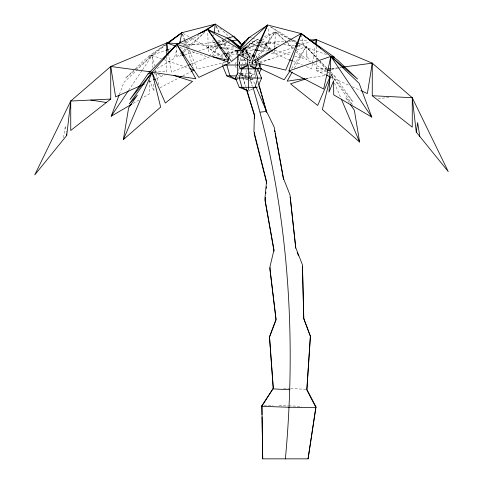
<?xml version="1.0" encoding="UTF-8"?>
<svg xmlns="http://www.w3.org/2000/svg" width="483" height="483" viewBox="0 0 483 483"><rect width="100%" height="100%" fill="white"/><g stroke="black" fill="none" stroke-linecap="round" stroke-linejoin="round"><path stroke-width="0.36" stroke-dasharray="2.42 1.81" d="M149.398 80.661L149.265 93.998L142.171 98.14M274.887 47.455L275.286 31.95L290.06 38.996M176.742 45.704L176.096 57.338L180.612 53.365M183.763 45.281L212.731 42.576L213.148 39.63M213.673 35.941L213.878 34.468M63.551 137.589L65.362 125.924L66.316 132.499M312.398 63.653L311.577 68.749L306.029 66.503M312.519 62.929L315.218 46.193M229.117 57.048L229.962 54.15L237.648 49.652L248.51 54.15L250.194 58.226M238.874 64.209L240.878 57.362M241.542 65.851L240.715 68.677L238.608 68.677M241.748 65.145L243.197 60.206L244.99 59.149M247.024 70.083L245.328 75.873L242.768 77.377M254.861 70.367L253.859 73.784L249.457 76.368M255.175 77.147L256.002 74.322M256.829 71.502L257.656 68.677M176.458 50.793L174.134 58.491L156.22 69.075M119.386 94.384L123.871 82.418L152.121 55.503L165.814 45.01M222.283 65.012L223.689 61.619M235.269 64.209L236.688 60.786M239.091 64.112L240.715 60.206L244.621 58.582M238.457 70.814L239 69.498M249.349 73.839L251.039 69.763M257.312 71.732L257.88 70.367M258.284 85.986L257.741 87.302L255.712 87.302M294.34 68.163L306.18 46.676L298.79 43.156M239.876 53.384C244.501 46.277 252.464 41.689 260.18 38.453M180.056 43.742L208.203 45.348L218.081 46.929L212.043 56.384L223.092 54.024M291.647 68.544L306.18 46.676L318.75 59.626M258.483 57.018L275.286 31.95L286.576 41.888M128.738 90.188L142.099 70.367M142.515 69.745L152.121 55.503L161.364 58.703M238.475 50.383L236.38 53.396L238.367 54.452M238.705 49.87L236.549 52.907L237.648 49.652L245.328 54.15L246.173 57.048M252.814 62.132L251.462 63.943L248.618 61.57M255.507 58.509L275.286 31.95L293.586 49.447M302.932 42.462L301.006 44.931L299.08 43.784M239.176 49.942L236.38 53.396L239.731 50.353M209.242 56.119L218.081 46.929M240.033 53.462L250.109 43.633L251.468 43.494L256.419 44.961M181.342 54.736L179.724 56.282L181.862 55.654M184.035 52.164L187.259 49.073M187.802 48.56L205.021 32.095M134.509 69.576L125.453 78.186L135.669 69.498M135.047 69.069L145.697 58.938L150.147 56.046M182.87 51.379L185.695 48.892M187.953 46.905L203.76 33.001M136.236 69.015L152.121 55.503L154.367 65.652M241.204 52.538L255.374 40.524L258.055 41.888M242.357 52.496L243.498 51.548L241.639 48.59M243.154 55.382L241.729 50.425L255.374 40.524M165.79 44.605L150.883 55.636L165.766 50.419M164.111 45.293L148.172 56.589L152.121 55.503L152.743 67.415M183.021 45.348L198.561 35.156M242.061 52.405L258.031 42.57M261.864 40.21L275.286 31.95L263.615 36.98M181.994 44.05L192.258 37.928M241.277 55.992L247.568 52.309L252.355 54.295M245.593 58.799L249.186 56.692L250.49 57.236M251.583 79.254L249.186 80.661L253.098 79.037M252.663 88.697L248.51 91.13L252.464 89.488M133.139 103.41L139.587 99.643M241.989 54.984L246.62 52.508L243.686 48.3M160.006 87.773L178.71 78.041M182.719 75.958L190.737 71.786M216.233 43.893L208.191 47.98L198.936 50.679M218.244 42.866L223.605 40.143M224.275 39.799L226.286 38.779M256.878 45.203L245.171 47.539L245.352 48.771L241.729 50.425L254.281 50.419M149.012 81.923L152.562 80.335M156.504 78.566L164.685 74.901M226.781 54.15L237.648 49.652L239.483 65.29M241.409 54.863L247.568 52.309L253.231 55.623M247.23 57.507L249.186 56.692L250.381 57.399M245.11 77.28L248.51 75.873M249.62 76.622L255.096 74.352M187.386 65.628L171.423 72.088L168.603 54.621M191.546 63.943L208.203 57.199L210.371 56.74M217.416 46.193L212.472 47.986L218.382 47.986M220.942 44.913L227.3 42.607M169.304 49.181L170.722 48.68M260.017 62.766L291.931 51.645M296.918 49.906L306.18 46.676L319.36 60.792M271.186 53.094L274.797 53.861L293.779 47.352M297.993 45.909L310.647 41.568M306.186 78.85L309.042 77.944M216.68 45.468L208.191 47.98L207.775 31.739M220.212 44.418L227.288 42.323M227.994 42.118L230.119 41.49M215.696 43.138L212.731 42.576L214.168 42.148M217.767 41.085L222.083 39.811M224.957 38.96L226.394 38.537M184.705 54.827L194.667 51.922M225.507 62.235L197.293 69.244L188.865 49.248M320.175 72.396L326.75 70.898M331.127 69.896L337.695 68.399M338.426 68.23L341.348 67.566M255.422 62.5L269.852 59.337M226.775 53.239L241.083 50.504M260.53 44.466L274.797 42.009L285.906 41.375M243.577 48.523L256.183 46.133M259.89 45.432L270.269 43.458L279.923 44.358M378.104 98.918L389.28 97.186M305.395 78.487L325.083 75.565M316.274 62.53L316.274 70.651L326.623 69.262M331.743 68.574L340.642 67.385M247.972 63.092L245.938 63.315L244.664 59.137M248.648 63.013L252.724 62.561L253.128 63.998M212.731 42.576L214.935 42.347M218.6 41.973L225.205 41.297M228.139 40.995L229.606 40.844M288.87 41.206L297.015 40.741M299.979 40.572L308.124 40.107M222.808 47.986L236.102 47.992M257.976 50.419L270.528 50.413L259.939 46.567M227.421 54.15L239.043 54.15M241.832 54.15L248.51 54.15M241.977 55.992L251.764 55.992M240.715 60.206L246.191 60.206M316.274 68.272L326.623 68.272M331.803 68.272L334.019 68.272M154.155 71.611L166.726 71.611M238.674 73.784L239.973 73.784M247.568 73.784L241.277 73.784L247.568 77.473M249.663 73.784L255.163 73.784M240.437 75.873L237.648 75.873L237.648 80.377M241.138 75.873L247.236 75.873M240.715 77.147L247.688 77.147M249.186 77.147L256.419 77.147M264.141 405.635L273.155 405.72M279.168 405.774L288.176 405.859M283.539 388.417L289.383 388.501M288.931 405.871L301.694 406.318M290.844 388.543L306.156 389.328M283.642 44.708L294.781 45.746M298.494 46.09L299.979 46.229L298.12 45.01M251.921 41.574L257.795 42.178M261.46 42.552L270.269 43.458L268.077 27.984M219.403 43.844L234.231 46.658M243.13 48.348L245.352 48.771L249.826 58.014M222.47 47.811L237.829 50.878M254.746 49.586L245.171 47.539L250.423 57.99M257.457 50.16L266.538 52.098M154.065 73.736L162.825 75.734M274.809 50.413L291.177 55.183M294.733 56.221L303.276 58.709L296.278 52.019M249.409 37.294L251.571 37.928M252.289 38.139L258.761 40.059M262.36 41.121L270.269 43.458M259.957 46.012L271.983 49.574M180.087 47.557L208.203 57.199M164.208 59.693L188.388 68.073M326.448 54.531L303.771 46.585L301.253 34.263M251.468 43.494L256.407 45.287M352.415 104.539L330.915 74.702L352.995 101.901L334.991 76.356L330.915 74.702L333.282 80.256M272.72 51.699L274.797 53.861L288.677 59.481M293.537 61.444L302.557 65.096M240.039 74.352L246.885 77.189M245.273 79.037L247.23 79.846M316.274 70.651L325.814 74.925M330.583 77.057L348.98 85.298M352.324 86.801L360.56 90.49M254.348 65.845L256.382 66.799M290.73 39.316L296.103 41.876M261.406 43.591L272.128 49.049M183.178 33.436L188.992 36.774M191.576 38.254L224.51 57.169M246.789 79.254L248.588 80.305M310.786 62.059L308.866 60.924L306.542 53.221M313.346 63.569L326.78 71.502M327.42 71.882L332.539 74.907L331.018 73.277M271.506 27.332L292.028 39.576M292.668 39.956L295.874 41.87M241.578 50.371L243.498 51.548L241.905 49.997M270.142 26.662L290.657 40.119M291.279 40.524L295.632 43.379M206.428 46.785L222.904 57.833M241.796 50.105L243.498 51.548M287.144 42.383L293.918 48.342M296.176 50.329L306.904 59.765L306.18 46.676L317.56 59.566M219.813 28.201L232.1 39.346M242.708 48.964L246.62 52.508L243.36 48.487M319.275 60.17L327.136 68.26M330.801 72.039L334.991 76.356M244.368 47.751L245.352 48.771L246.451 52.025L243.861 48.378M270.637 49.538L264.919 43.591L269.351 50.522M319.867 61.335L326.46 68.393M351.189 103.61L345.593 97.554L348.943 102.408M319.535 61.812L326.466 69.655M244.41 47.66L245.352 48.771M216.33 26.173L219.94 33.599M222.892 39.678L232.414 59.252M251.74 61.975L253.02 64.619M249.47 71.575L251.824 77.075M252.12 77.763L254.77 83.957M334.465 83.034L340.678 97.608M216.227 26.227L219.173 33.158M222.126 40.089L229.202 56.716M182.471 34.076L185.086 40.282M185.375 40.97L188.575 48.554M256.461 55.992L257.028 57.362M258.447 60.786L259.015 62.156M257.656 60.206L258.465 62.156M251.885 62.301L252.724 64.336M238.554 71.937L239.634 74.539M235.269 65.573L236.688 68.997M149.41 79.918L153.986 91.245L153.558 83.052M182.351 34.106L184.186 39.739M184.415 40.445L186.486 46.791M186.716 47.497L193.387 67.934M241.585 73.911L245.34 86.095M239.96 67.535L239.52 66.117L239.719 67.487M241.705 73.223L245.642 86.022M245.859 86.735L246.517 88.866M241.905 50.087L243.812 56.354M249.361 76.761L252.12 86.101M246.994 66.908L247.417 68.338M249.325 74.799L249.959 76.954M250.17 77.666L252.706 86.276M241.953 72.915L243.197 77.147M238.874 65.573L239.471 67.626M243.963 58.214L245.587 63.877M258.007 81.259L258.411 82.702M257.735 81.301L258.145 82.75M155.327 69.999L159.022 86.674M239.568 66.014L239.737 67.451M238.415 56.384L237.648 49.652L237.648 54.15M238.499 57.133L239.435 65.368M316.274 46.283L316.274 62.241M274.797 42.009L274.797 47.195M274.797 50.16L274.797 53.861M249.186 56.692L249.186 60.206M249.186 61.619L249.186 63.732M247.568 52.309L247.568 58.22M208.203 45.348L208.203 53.498M166.726 57.006L166.726 73.99"/><path stroke-width="0.72" d="M254.293 132.656L254.263 134.153L266.701 183.142M254.571 118.444L254.613 116.198L246.662 90.393M253.128 87.713C288.242 207.714 296.912 334.61 285.393 458.85M270.245 267.63L269.912 269.055L276.065 319.909L269.532 337.164L273.306 388.278L261.889 405.611L262.716 458.85L308.063 458.85L315.96 406.819L306.88 389.364L310.418 336.464L303.789 318.889L302.497 266.26M273.306 388.278L261.84 406.306L288.876 407.26L315.912 407.513L306.838 389.986L310.364 336.059L303.753 318.297L302.388 264.648L295.735 247.61L289.981 194.878L283.479 178.438L274.145 126.999L266.544 111.47L255.948 86.705M265.433 197.299L265.101 201.025L274.06 251.257M265.765 193.574L265.898 192.083M266.236 188.358L266.368 186.867M150.461 71.81L110.734 66.485L110.734 99.069L70.741 101.044L34.746 174.912L66.739 135.415L70.741 101.044L110.734 66.485L166.726 42.981L179.32 43.699M214.192 32.258L215.346 24.15L181.886 32.693L167.172 43.12M309.609 40.023L316.274 39.642L372.266 63.146L412.259 97.705L448.254 171.574L416.261 132.076L417.638 122.585L419.793 136.435M308.063 458.85L315.96 406.819M342.061 67.191L372.266 63.146L367.376 93.545L361.218 90.786M315.568 44.007L316.274 39.642L311.354 41.327M148.009 73.929L176.82 44.249L195.838 78.759L152.085 72.275L130.005 99.474L148.009 73.929L152.085 72.275L160.646 107.105L123.388 139.605L128.617 107.872L137.407 95.127L129.269 103.936L152.085 72.275L176.82 44.249L207.714 29.523L227.626 38.097L232.891 41.206L240.154 47.093M179.791 42.951L181.886 32.693L166.387 44.164M330.203 77.606L322.354 109.532L359.612 142.032L354.383 110.299L350.193 104.231M227.632 62.12L229.117 57.048M255.465 68.314L256.461 64.891L254.861 59.415M240.292 49.852L267.654 25.031L252.029 61.758L301.114 33.575L330.879 56.384L323.658 89.005L288.925 70.929L301.114 33.575L267.654 25.031L249.409 37.294L244.748 41.357L240.015 46.887M131.847 104.165L111.205 116.21L119.12 95.085M223.973 60.943L224.812 58.902M225.658 56.867L226.781 54.15M247.187 90.581L239.272 87.302L235.45 78.071L237.364 73.452M258.731 68.314L260.15 64.891L259.582 63.521M259.009 73.893L261.17 68.677L259.546 64.764M258.562 85.328L261.563 78.071L257.741 68.84L250.484 65.833M288.925 70.929L330.879 56.384L334.828 57.471L301.114 33.575L285.707 70.132L254.601 62.398L276.572 47.666M123.388 139.605L152.085 72.275L165.313 103.036L192.518 81.404L173.958 75.517M330.034 76.755L317.687 105.469L290.482 83.831L305.473 79.073M267.654 25.031L250.26 60.81L239.025 54.808M292.185 72.07L287.162 81.186L304.664 78.59M289.987 71.043L284.179 79.792L260.446 68.701M111.205 116.21L128.321 90.81M239.731 48.578L244.748 41.357L240.003 48.046M240.105 48.795L249.409 37.294L247.495 39.395M163.133 58.908L165.669 56.191M167.19 54.561L176.82 44.249L230.011 62.784L198.821 77.365L176.82 44.249M241.108 46.078L242.098 45.058M181.88 54.223L183.492 52.677M181.173 52.87L182.302 51.874M241.216 53.444L231.538 61.51L207.714 29.523L240.939 49.978M110.734 99.069L70.741 130.476L70.741 101.044M168.79 42.727L181.886 32.693M202.286 32.711L215.346 24.15L233.591 36.406L238.252 40.469L242.037 44.895M198.67 34.1L215.346 24.15M246.728 66.056L241.977 68.84L239.272 78.071L241.977 87.302L247.32 90.436M253.847 87.997L255.036 87.302L257.741 78.071L255.036 68.84L250.291 66.056M179.38 77.697L181.385 76.652M191.401 71.436L194.075 70.047L189.807 68.568M216.903 43.548L218.244 42.866M144.242 84.06L115.624 96.884L110.734 66.485M153.781 79.786L155.297 79.109M239.936 68.568L246.529 65.833M188.08 65.344L190.851 64.221M218.123 45.933L220.236 45.167M166.472 50.172L168.597 49.429M295.185 46.869L297.293 46.151M217.386 45.257L219.505 44.629M227.119 38.32L233.591 36.406L241.892 45.197M182.574 55.448L183.993 55.032M327.474 70.729L330.396 70.065M342.079 67.397L344.27 66.895M223.828 53.867L226.267 53.347M256.92 45.994L259.148 45.571M326.544 75.348L327.999 75.137M327.365 69.166L330.324 68.767M231.079 40.693L236.948 40.089L238.252 40.469L240.407 43.512M260.319 112.11L266.544 111.47L258.616 83.42M219.856 47.986L222.071 47.986M255.024 50.419L257.234 50.419M252.458 55.992L253.859 55.992L254.257 57.362M243.861 64.891L260.15 64.891M223.786 65.012L244.163 65.012M257.656 68.677L261.17 68.677M239.948 68.84L257.741 68.84M148.981 71.611L151.197 71.611M222.566 65.694L226.781 75.873L236.948 75.873M235.45 78.071L261.563 78.071M239.272 87.302L256.388 87.302M372.266 63.146L372.266 95.731L412.259 97.705L416.261 132.076M290.029 389.757L273.263 388.906L269.478 336.76L276.028 319.323L269.804 267.443L273.97 249.922L264.895 198.773L266.531 181.421L253.943 131.533L254.384 114.465L246.735 89.578M295.524 45.819L297.009 45.951M258.526 42.256L260.729 42.48M90.738 100.059L106.381 102.487M255.29 49.701L257.457 50.16M268.011 52.412L269.484 52.725M213.148 56.909L228.302 60.23L207.714 29.523M259.48 40.27L261.635 40.904M166.726 55.032L166.726 42.981L175.866 46.114M289.371 59.759L292.149 60.882M253.044 54.579L255.096 55.43M226.781 75.873L236.29 79.816M326.333 75.155L330.438 76.996M371.795 117.091L330.879 56.384L359.129 83.299L371.795 117.091L333.735 94.879L333.59 80.8L329.014 92.126L330.879 56.384L357.547 79.067L337.303 59.82L332.853 56.928M252.603 55.255L253.859 55.992M236.362 79.623L229.962 75.873L226.781 65.012M296.514 42.25L298.44 43.404M296.254 43.784L297.498 44.599M237.618 45.396L240.051 47.129M301.114 33.575L310.654 40.638M311.843 41.52L314.228 43.283M318.406 46.374L320.79 48.137M229.298 39.371L227.626 38.097L240.661 49.145M372.266 95.731L412.259 127.138L412.259 97.705M232.891 41.206L240.842 48.964M271.156 50.075L272.201 51.162M233.591 36.406L234.986 38.133M180.068 41.58L180.841 42.564M238.252 40.469L240.341 43.482M341.27 98.997L359.612 142.032M257.312 58.045L258.163 60.103M297.16 252.41L298.494 255.869M259.172 86.372L261.225 93.624M261.635 95.079L264.098 103.779M264.509 105.228L266.562 112.479M274.598 130.35L274.863 131.817M275.129 133.278L283.515 179.428M166.726 42.981L168.368 53.166M66.527 133.96L66.739 135.415M290.186 197.13L295.747 248.208M261.889 405.611L262.028 414.613M262.064 416.859L262.716 458.85M316.274 39.642L316.274 44.913M248.51 65.652L248.51 89.856M247.568 58.962L247.568 66.376M237.648 55.599L237.648 74.43"/></g></svg>
